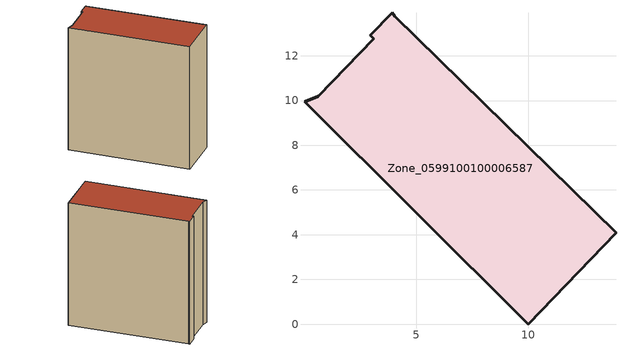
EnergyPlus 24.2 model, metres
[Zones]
Zone_0599100100006587
 floor ground (C_G): 0.01,9.94 0.62,10.2 3.09,12.77 2.95,12.93 3.92,13.92 4.05,13.76 13.93,4.08 10,0 z3.59
 wall outside (C_F): 0.62,10.2 0.01,9.94 10,0 13.93,4.08 4.05,13.76 3.92,13.92 2.95,12.93 3.09,12.77 0.62,10.2 z3.59:18.48
 roof outside (C_R): 2.95,12.93 3.09,12.77 0.62,10.2 0.01,9.94 10,0 13.93,4.08 4.05,13.76 3.92,13.92 z18.48
[BUILDING]
Pand.0599100100006587: North Axis=0; Terrain=City; Loads Convergence Tolerance Value=0.04; Temperature Convergence Tolerance Value=0.4; Solar Distribution=FullExterior; Maximum Number of Warmup Days=25; Minimum Number of Warmup Days=1
[Site:Location]
Rotterdam.The.Hague.AP_ZH_NLD Design_Conditions: Latitude=51.96; Longitude=4.45; Time Zone=1; Elevation=-4.5
[SITE:GROUNDTEMPERATURE:BUILDINGSURFACE]
18, 18, 18, 18, 18, 18, 18, 18, 18, 18, 18, 18
[MATERIAL] Thermal Absorptance=0.9; Solar Absorptance=0.7; Visible Absorptance=0.7
Name | Roughness | Thickness | Conductivity | Density | Specific Heat
G.TC.2006-2014 | MediumSmooth | 0.15 | 0.06 | 540 | 1210
F.TC.2006-2014 | Rough | 0.3 | 0.12 | 1920 | 840
R.TC.2006-2014 | MediumRough | 0.2 | 0.08 | 1500 | 1000
[CONSTRUCTION]
C_G: G.TC.2006-2014
C_F: F.TC.2006-2014
C_R: R.TC.2006-2014
[ZONE]
Zone_0599100100006587: Type=1; Multiplier=1; Ceiling Height=Autocalculate; Volume=Autocalculate; Floor Area=autocalculate; Part of Total Floor Area=Yes
[ZONEINFILTRATION:DESIGNFLOWRATE]
Infil_Zone_0599100100006587: Zone or ZoneList or Space or SpaceList=Zone_0599100100006587; Schedule=AlwaysOn; Design Flow Rate Calculation Method=Flow/Area; Flow Rate per Floor Area=0.0015; Constant Term Coefficient=1; Temperature Term Coefficient=0; Velocity Term Coefficient=0; Velocity Squared Term Coefficient=0
[HVACTEMPLATE:ZONE:IDEALLOADSAIRSYSTEM]
Zone_0599100100006587: Maximum Heating Supply Air Temperature=50; Minimum Cooling Supply Air Temperature=13; Maximum Heating Supply Air Humidity Ratio=0.0156; Minimum Cooling Supply Air Humidity Ratio=0.0077; Heating Limit=NoLimit; Cooling Limit=NoLimit; Dehumidification Control Type=ConstantSensibleHeatRatio; Cooling Sensible Heat Ratio=0.7; Dehumidification Setpoint=60; Humidification Control Type=None; Humidification Setpoint=30; Outdoor Air Method=None; Outdoor Air Flow Rate per Person=0.00944; Outdoor Air Flow Rate per Zone Floor Area=0; Outdoor Air Flow Rate per Zone=0; Demand Controlled Ventilation Type=None; Outdoor Air Economizer Type=NoEconomizer; Heat Recovery Type=None; Sensible Heat Recovery Effectiveness=0.7; Latent Heat Recovery Effectiveness=0.65
[ZONECONTROL:THERMOSTAT]
ThermostatControl_Zone_0599100100006587: Zone or ZoneList=Zone_0599100100006587; Control Type Schedule=DualSetpointControlType; Control 1=Thermostat_Zone_0599100100006587; Temperature Difference Between Cutout And Setpoint=0
[THERMOSTATSETPOINT:DUALSETPOINT]
Thermostat_Zone_0599100100006587: Heating Setpoint Temperature Schedule=HeatingSetpoint_Zone_0599100100006587; Cooling Setpoint Temperature Schedule=CoolingSetpoint_Zone_0599100100006587
[SCHEDULE:COMPACT]
HeatingSetpoint_Zone_0599100100006587: Through: 12/31, For: AllDays, Until: 24:00, 21
CoolingSetpoint_Zone_0599100100006587: Through: 12/31, For: AllDays, Until: 24:00, 24
DualSetpointControlType: Through: 12/31, For: AllDays, Until: 24:00, 4
AlwaysOn: Through: 12/31, For: AllDays, Until: 24:00, 1
